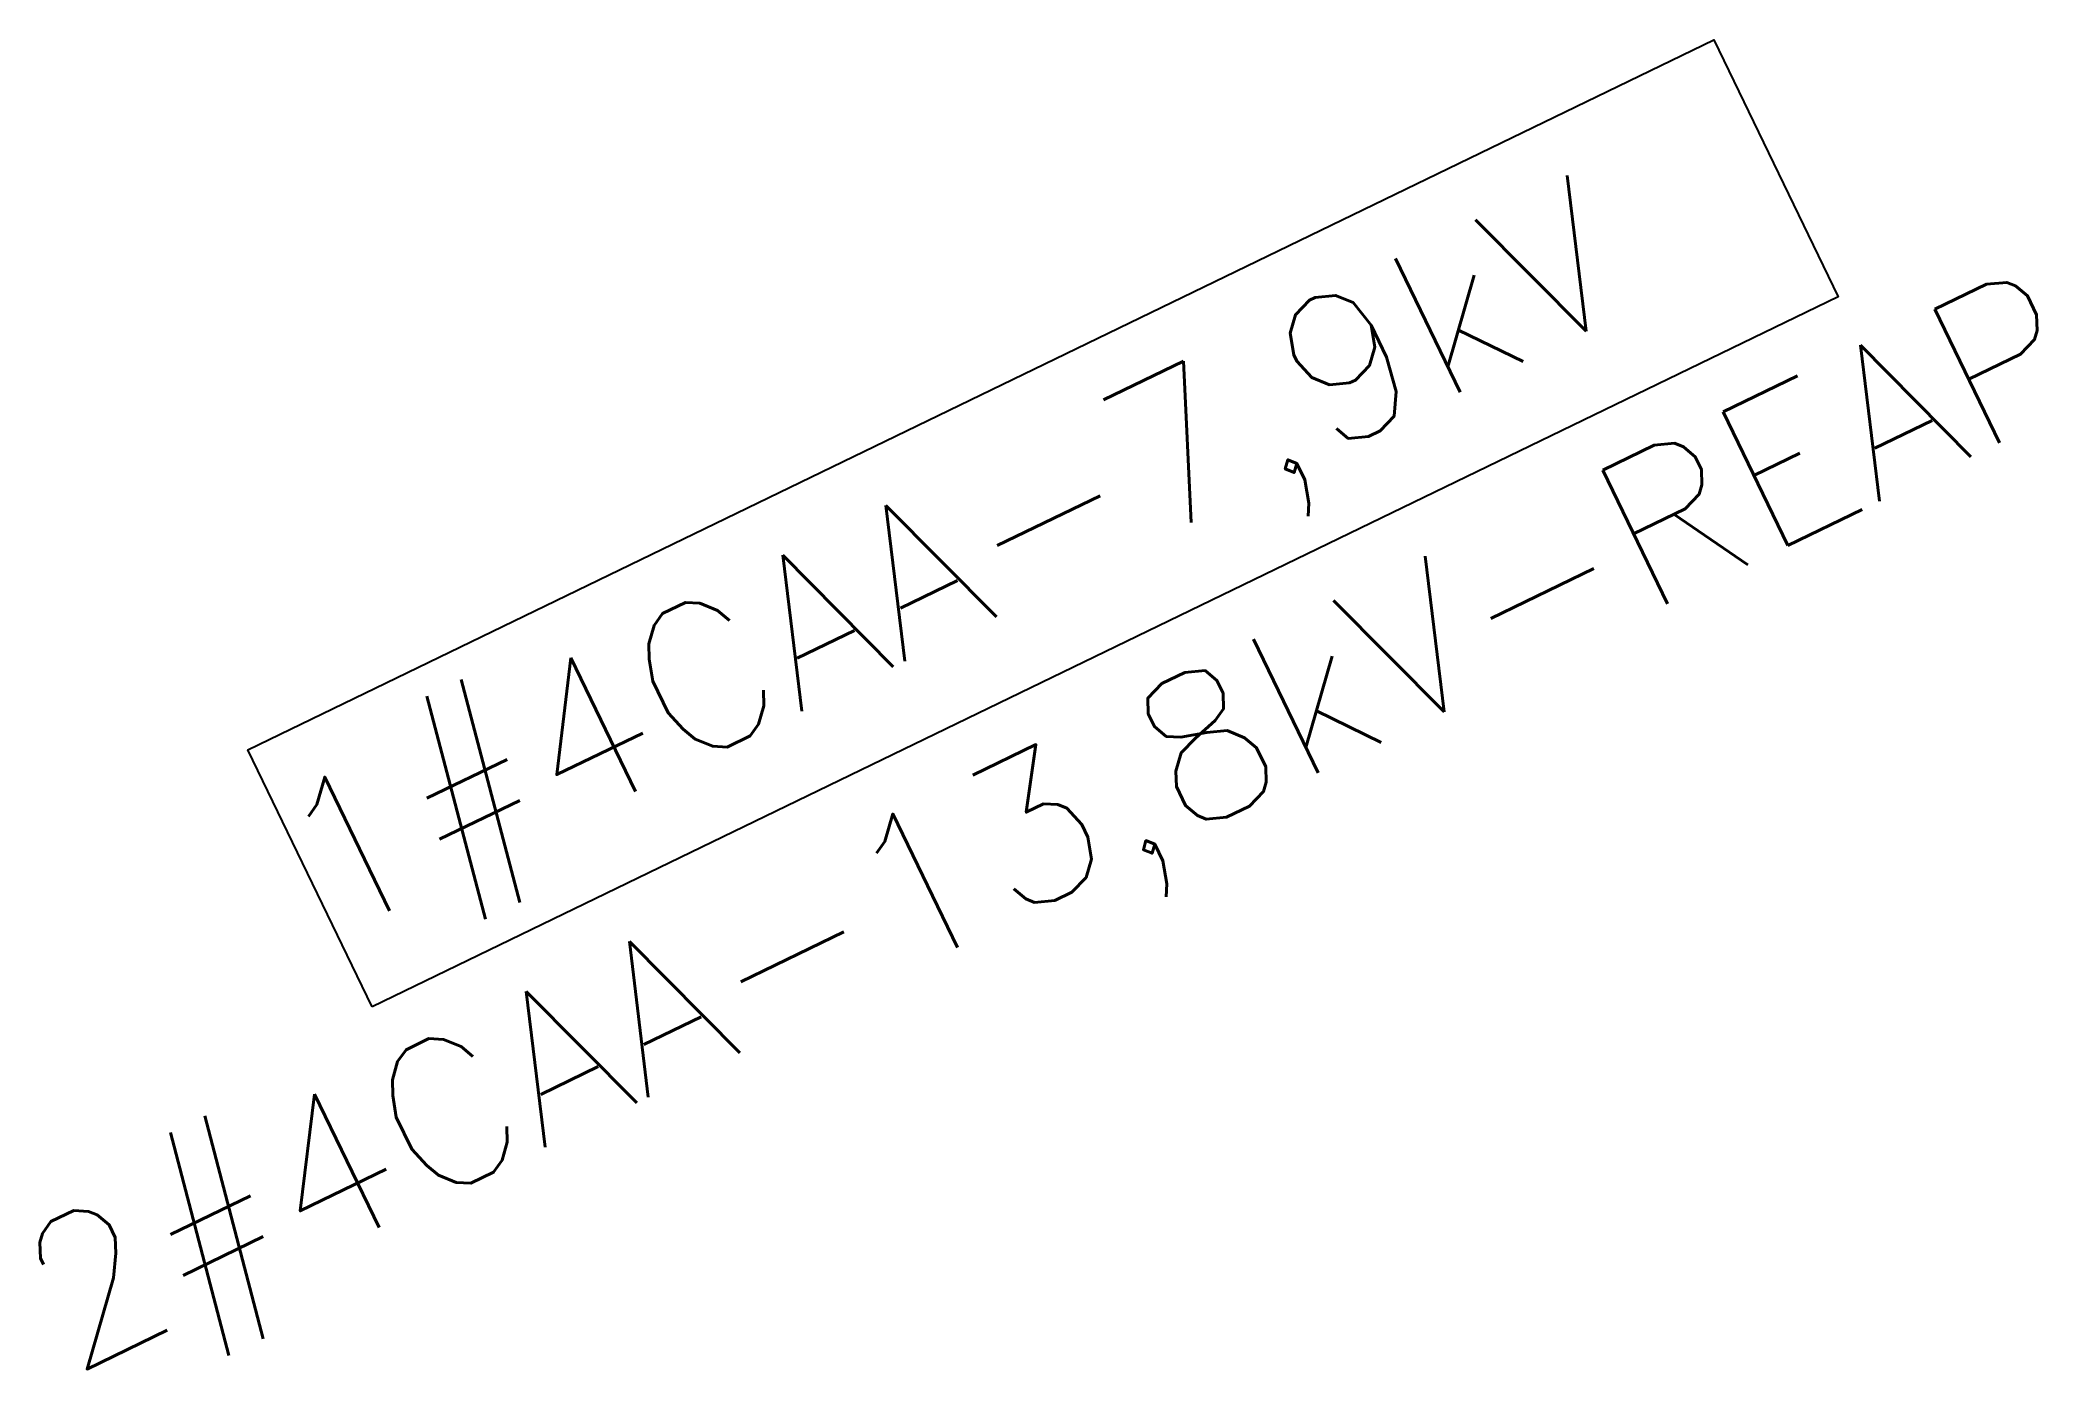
# Model space of a CAD drawing. Header units: millimetres. Extents: x -14.4 to 9.8, y -5.9 to 10.2.
import ezdxf

# ---------------------------------------------------------------- set-up
doc = ezdxf.new("R2010")
doc.units = ezdxf.units.MM
doc.styles.add('ROMANS', font='ROMANS.shx', dxfattribs={"height": 1.8})

msp = doc.modelspace()

# ---------------------------------------------------------------- linework, layer by layer
msp.add_lwpolyline([(-10.409, -1.476), (-11.918, 1.64), (5.856, 10.248), (7.365, 7.132)], close=True)

# ---------------------------------------------------------------- texts
at = {"style": 'ROMANS'}
for s, p in [('1#4CAA-7,9kV', (-10.966, -0.68)), ('2#4CAA-13,8kV-REAP', (-14.076, -5.969))]:
    msp.add_text(s, height=1.8, rotation=25.8417, dxfattribs=at).set_placement(p)

doc.saveas('drawing.dxf')
